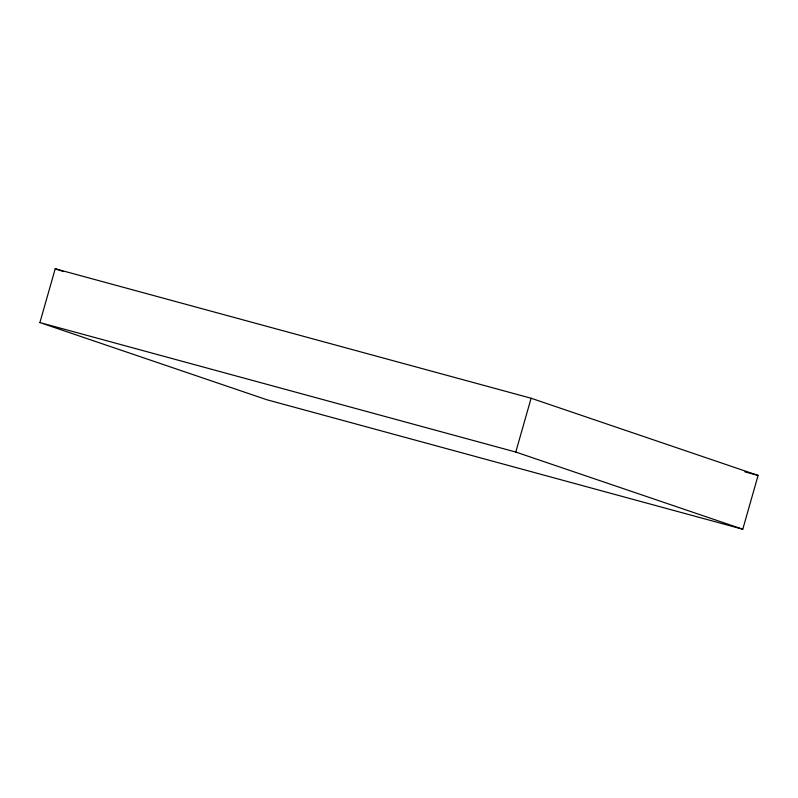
<?xml version="1.0" encoding="UTF-8"?>
<svg xmlns="http://www.w3.org/2000/svg" width="798" height="798" viewBox="0 0 798 798"><rect width="100%" height="100%" fill="white"/><g stroke="black" fill="none" stroke-linecap="round" stroke-linejoin="round"><path stroke-width="1.2" d="M39.9 322.572L55.222 268.766L531.109 398.242L758.1 475.428L742.778 529.234L266.891 399.758L39.9 322.572L515.777 452.047L742.778 529.234M515.777 452.047L531.109 398.242M744.883 471.837L758.1 475.428M55.222 268.766L63.461 271.569"/></g></svg>
